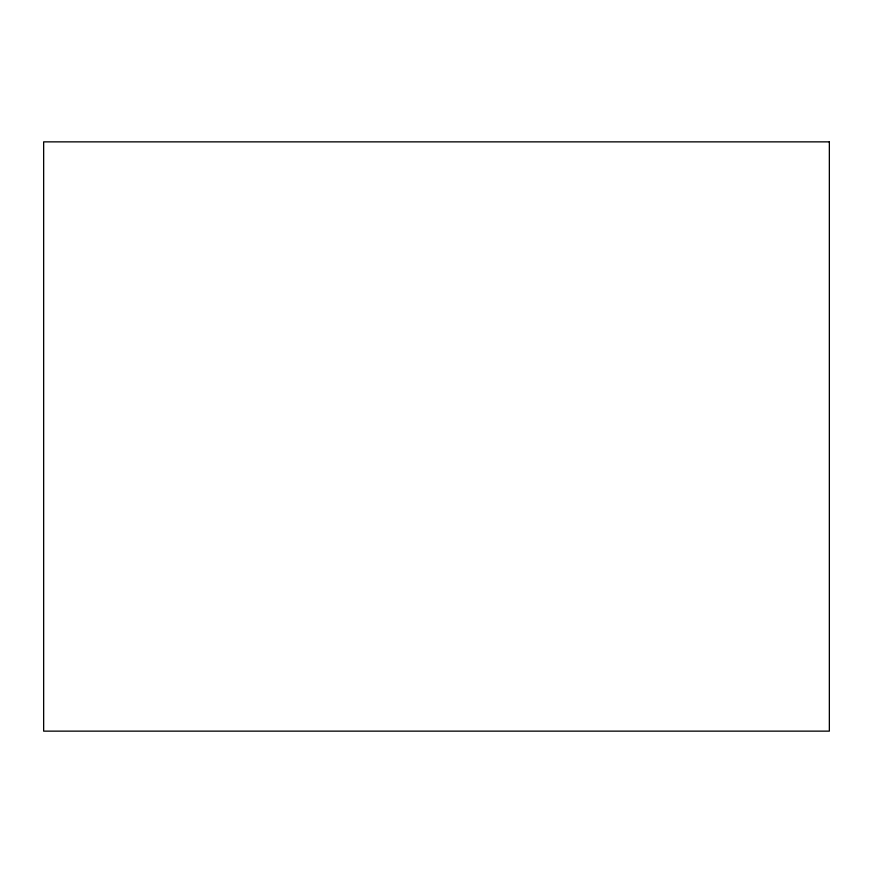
<?xml version="1.0" encoding="UTF-8"?>
<svg xmlns="http://www.w3.org/2000/svg" width="873" height="873" viewBox="0 0 873 873"><rect width="100%" height="100%" fill="white"/><g stroke="black" fill="none" stroke-linecap="round" stroke-linejoin="round"><path stroke-width="1.31" d="M829.35 141.863L43.65 141.863L43.65 731.138L829.35 731.138L829.35 141.863"/></g></svg>
